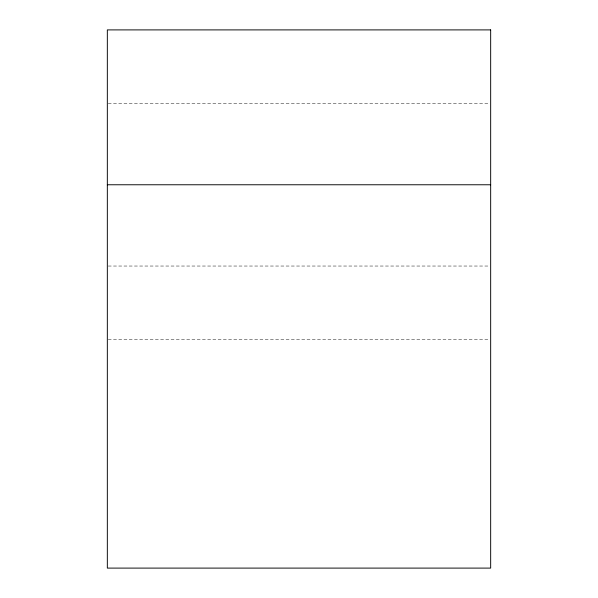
<?xml version="1.0" encoding="UTF-8"?>
<svg xmlns="http://www.w3.org/2000/svg" width="598" height="598" viewBox="0 0 598 598"><rect width="100%" height="100%" fill="white"/><g stroke="black" fill="none" stroke-linecap="round" stroke-linejoin="round"><path stroke-width="0.45" stroke-dasharray="2.99 2.24" d="M108.268 103.499L489.732 103.499M108.268 266.035L489.732 266.035M108.268 339.634L489.732 339.634"/><path stroke-width="0.9" d="M107.334 184.767L490.666 184.767M490.666 29.9L107.334 29.9L107.334 568.1L490.666 568.1L490.666 29.9"/></g></svg>
